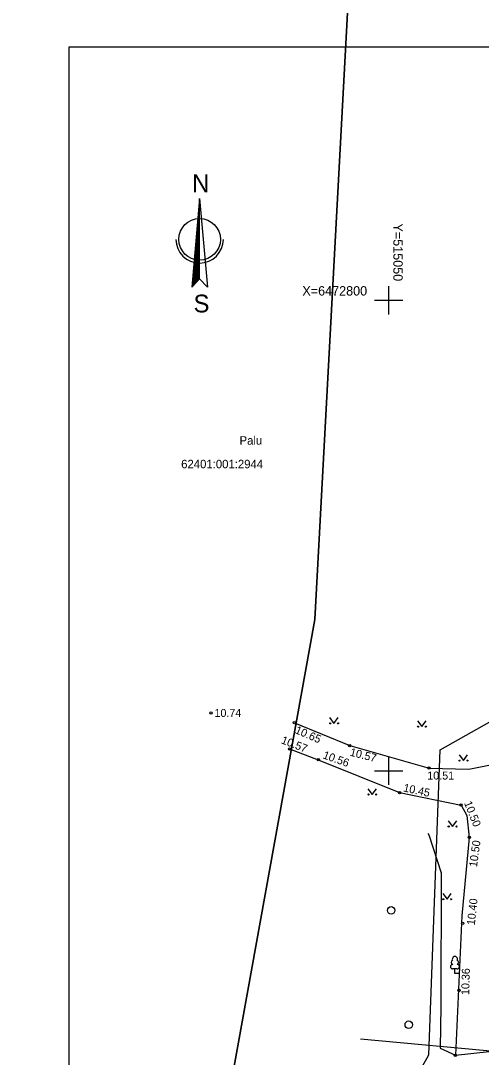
# Model space of a CAD drawing. Extents: x 512220 to 516340, y 6472493 to 6473220.
# Drawn here: x 515010.9 to 515059.8, y 6472719.6 to 6472829.7 of the extents above; entities that cross this region are included whole.
import ezdxf

# ---------------------------------------------------------------- set-up
doc = ezdxf.new("R2010")
doc.units = 0
for name, color, linetype in [('HALJASTUS', 7, 'Continuous'), ('KORGUS-EH2000', 7, 'Continuous'), ('MOOTPIIR', 7, 'Continuous'), ('MPOHULIIN', 7, 'Continuous'), ('PIIR', 7, 'Continuous'), ('PUU', 7, 'Continuous'), ('TEE', 7, 'Continuous'), ('VORK', 7, 'Continuous'), ('VORMISTUS', 7, 'Continuous')]:
    doc.layers.add(name, color=color, linetype=linetype)

msp = doc.modelspace()

# ---------------------------------------------------------------- linework, layer by layer
at = {"layer": 'HALJASTUS'}
for p, q in [((515043.74, 6472755.66), (515044.2, 6472755.05)), ((515044.2, 6472755.05), (515044.65, 6472755.66)), ((515053.07, 6472755.31), (515053.53, 6472754.7)), ((515053.53, 6472754.7), (515053.98, 6472755.31)), ((515057.48, 6472751.7), (515057.94, 6472751.1)), ((515057.94, 6472751.1), (515058.39, 6472751.7)), ((515047.8, 6472748.09), (515048.27, 6472747.49)), ((515048.27, 6472747.49), (515048.71, 6472748.09)), ((515056.32, 6472744.7), (515056.78, 6472744.09)), ((515056.78, 6472744.09), (515057.23, 6472744.7)), ((515055.75, 6472736.96), (515056.21, 6472736.36)), ((515056.21, 6472736.36), (515056.66, 6472736.96))]:
    msp.add_line(p, q, dxfattribs=at)
msp.add_lwpolyline([(515054.17, 6472743.35), (515054.28, 6472743.19), (515055.57, 6472739.16), (515055.54, 6472725), (515055.48, 6472720.54), (515057.1, 6472719.79)], dxfattribs=at)
for centre, radius in [((515043.8, 6472755.05), 0.055), ((515044.63, 6472755.05), 0.055), ((515053.13, 6472754.7), 0.055), ((515053.96, 6472754.7), 0.055), ((515057.54, 6472751.1), 0.055), ((515058.37, 6472751.1), 0.055), ((515047.86, 6472747.49), 0.055), ((515048.69, 6472747.49), 0.055), ((515056.38, 6472744.09), 0.055), ((515057.21, 6472744.09), 0.055), ((515055.81, 6472736.36), 0.055), ((515056.64, 6472736.36), 0.055), ((515050.27, 6472735.18), 0.4), ((515052.14, 6472723.03), 0.4)]:
    msp.add_circle(centre, radius, dxfattribs=at)
at = {"layer": 'KORGUS-EH2000'}
for centre in [(515031.14, 6472756.16), (515039.99, 6472755.11), (515039.48, 6472752.33), (515045.87, 6472752.68), (515042.53, 6472751.18), (515054.29, 6472750.3), (515051.16, 6472747.7), (515057.69, 6472746.36), (515058.57, 6472742.93), (515057.85, 6472733.8), (515057.49, 6472726.69), (515057.1, 6472719.79)]:
    msp.add_circle(centre, 0.125, dxfattribs=at)
at = {"layer": 'MOOTPIIR'}
msp.add_lwpolyline([(515044.95, 6472703.14), (515054.26, 6472719.82), (515055.48, 6472752.25), (515065.45, 6472757.87), (515072.44, 6472767.9), (515076.3, 6472774.56), (515080.3, 6472777.41), (515086.71, 6472784.11), (515089.81, 6472793.44), (515107.76, 6472816.93), (515124.9, 6472811.21), (515143.56, 6472799.77), (515139.35, 6472786.52), (515119.41, 6472766.67), (515112.95, 6472749.14), (515107.05, 6472743.18), (515098.34, 6472737.67), (515076.08, 6472739.08), (515067.78, 6472723.02), (515067.21, 6472700.82)], close=True, dxfattribs=at)
at = {"layer": 'MPOHULIIN'}
msp.add_line((515047.02, 6472721.52), (515071.44, 6472719.3), dxfattribs=at)
at = {"layer": 'PIIR'}
for points in [[(515033.06, 6472715.68), (515004.52, 6472719), (514967.72, 6472723.45), (514943.47, 6472726.78), (514953.05, 6472855.7), (515046.9, 6472854.27), (515042.15, 6472766.09)], [(515206.87, 6472851.8), (515166.72, 6472711.21), (515165.26, 6472706.09), (515101.21, 6472709.67), (515075.46, 6472711.5), (515047.32, 6472714.15), (515033.06, 6472715.68), (515042.15, 6472766.09), (515046.9, 6472854.27)]]:
    msp.add_lwpolyline(points, close=True, dxfattribs=at)
at = {"layer": 'PUU'}
for p, q in [((515057.28, 6472728.97), (515056.8, 6472728.97)), ((515057.04, 6472728.49), (515057.04, 6472728.97)), ((515057.42, 6472728.49), (515057.04, 6472728.49))]:
    msp.add_line(p, q, dxfattribs=at)
for centre, radius, start, end in [((515056.87, 6472729.66), 0.233, 109.0217, 253.1415), ((515057.04, 6472730.01), 0.277, 332.5799, 207.4201), ((515057.21, 6472729.66), 0.233, 286.8508, 70.9859), ((515056.8, 6472729.2), 0.238, 90.0016, 269.3953), ((515057.28, 6472729.2), 0.238, 270.6047, 89.9984)]:
    msp.add_arc(centre, radius, start, end, dxfattribs=at)
at = {"layer": 'TEE'}
for points in [[(515039.99, 6472755.11), (515045.87, 6472752.68), (515054.29, 6472750.3), (515058.52, 6472750.18), (515063.68, 6472751.22), (515070.2, 6472755.04), (515074.7, 6472759.94), (515078.61, 6472765.09), (515082.14, 6472769.87), (515085.84, 6472773.62), (515091.15, 6472781.49), (515094.28, 6472787.08), (515094.55, 6472787.7), (515096.61, 6472787.74), (515099.26, 6472787), (515098.36, 6472783.62), (515098.14, 6472782.19), (515098.79, 6472781.47), (515099.83, 6472780.64), (515101.09, 6472780.04)], [(515039.48, 6472752.33), (515042.53, 6472751.18), (515051.16, 6472747.7), (515057.69, 6472746.36), (515058.31, 6472745.26), (515058.57, 6472742.93), (515057.79, 6472734.61), (515057.1, 6472719.79), (515060.67, 6472720.18)]]:
    msp.add_lwpolyline(points, dxfattribs=at)
at = {"layer": 'VORK'}
for p, q in [((515050, 6472801.5), (515050, 6472798.5)), ((515048.5, 6472800), (515051.5, 6472800)), ((515050, 6472751.5), (515050, 6472748.5)), ((515048.5, 6472750), (515051.5, 6472750))]:
    msp.add_line(p, q, dxfattribs=at)
at = {"layer": 'VORMISTUS'}
for p, q in [((515029.93, 6472810.81), (515029.1, 6472801.39)), ((515029.87, 6472810.19), (515029.93, 6472810.19)), ((515029.88, 6472810.28), (515029.93, 6472810.28)), ((515029.89, 6472810.38), (515029.93, 6472810.38)), ((515029.9, 6472810.47), (515029.93, 6472810.47)), ((515029.91, 6472810.56), (515029.93, 6472810.56)), ((515029.92, 6472810.75), (515029.93, 6472810.75)), ((515029.92, 6472810.66), (515029.93, 6472810.66)), ((515029.93, 6472810.81), (515030.75, 6472801.39)), ((515029.93, 6472802.28), (515029.93, 6472810.81)), ((515029.77, 6472809.05), (515029.93, 6472809.05)), ((515029.78, 6472809.15), (515029.93, 6472809.15)), ((515029.79, 6472809.24), (515029.93, 6472809.24)), ((515029.8, 6472809.33), (515029.93, 6472809.33)), ((515029.81, 6472809.43), (515029.93, 6472809.43)), ((515029.82, 6472809.62), (515029.93, 6472809.62)), ((515029.82, 6472809.52), (515029.93, 6472809.52)), ((515029.83, 6472809.71), (515029.93, 6472809.71)), ((515029.84, 6472809.81), (515029.93, 6472809.81)), ((515029.85, 6472809.9), (515029.93, 6472809.9)), ((515029.86, 6472810), (515029.93, 6472810)), ((515029.87, 6472810.09), (515029.93, 6472810.09)), ((515029.68, 6472808.01), (515029.93, 6472808.01)), ((515029.69, 6472808.1), (515029.93, 6472808.1)), ((515029.7, 6472808.2), (515029.93, 6472808.2)), ((515029.71, 6472808.29), (515029.93, 6472808.29)), ((515029.72, 6472808.39), (515029.93, 6472808.39)), ((515029.73, 6472808.58), (515029.93, 6472808.58)), ((515029.73, 6472808.48), (515029.93, 6472808.48)), ((515029.74, 6472808.67), (515029.93, 6472808.67)), ((515029.75, 6472808.77), (515029.93, 6472808.77)), ((515029.76, 6472808.86), (515029.93, 6472808.86)), ((515029.77, 6472808.96), (515029.93, 6472808.96)), ((515029.58, 6472806.87), (515029.93, 6472806.87)), ((515029.59, 6472806.97), (515029.93, 6472806.97)), ((515029.6, 6472807.06), (515029.93, 6472807.06)), ((515029.61, 6472807.16), (515029.93, 6472807.16)), ((515029.62, 6472807.25), (515029.93, 6472807.25)), ((515029.63, 6472807.44), (515029.93, 6472807.44)), ((515029.63, 6472807.35), (515029.93, 6472807.35)), ((515029.64, 6472807.54), (515029.93, 6472807.54)), ((515029.65, 6472807.63), (515029.93, 6472807.63)), ((515029.66, 6472807.73), (515029.93, 6472807.73)), ((515029.67, 6472807.82), (515029.93, 6472807.82)), ((515029.68, 6472807.92), (515029.93, 6472807.92)), ((515029.49, 6472805.83), (515029.93, 6472805.83)), ((515029.49, 6472805.74), (515029.93, 6472805.74)), ((515029.5, 6472805.93), (515029.93, 6472805.93)), ((515029.51, 6472806.02), (515029.93, 6472806.02)), ((515029.52, 6472806.12), (515029.93, 6472806.12)), ((515029.53, 6472806.31), (515029.93, 6472806.31)), ((515029.53, 6472806.21), (515029.93, 6472806.21)), ((515029.54, 6472806.4), (515029.93, 6472806.4)), ((515029.55, 6472806.5), (515029.93, 6472806.5)), ((515029.56, 6472806.59), (515029.93, 6472806.59)), ((515029.57, 6472806.69), (515029.93, 6472806.69)), ((515029.58, 6472806.78), (515029.93, 6472806.78)), ((515029.39, 6472804.7), (515029.93, 6472804.7)), ((515029.4, 6472804.79), (515029.93, 6472804.79)), ((515029.41, 6472804.89), (515029.93, 6472804.89)), ((515029.42, 6472804.98), (515029.93, 6472804.98)), ((515029.43, 6472805.08), (515029.93, 6472805.08)), ((515029.44, 6472805.27), (515029.93, 6472805.27)), ((515029.44, 6472805.17), (515029.93, 6472805.17)), ((515029.45, 6472805.36), (515029.93, 6472805.36)), ((515029.46, 6472805.45), (515029.93, 6472805.45)), ((515029.47, 6472805.55), (515029.93, 6472805.55)), ((515029.48, 6472805.64), (515029.93, 6472805.64)), ((515029.29, 6472803.56), (515029.93, 6472803.56)), ((515029.3, 6472803.66), (515029.93, 6472803.66)), ((515029.31, 6472803.75), (515029.93, 6472803.75)), ((515029.32, 6472803.85), (515029.93, 6472803.85)), ((515029.33, 6472803.94), (515029.93, 6472803.94)), ((515029.34, 6472804.13), (515029.93, 6472804.13)), ((515029.34, 6472804.04), (515029.93, 6472804.04)), ((515029.35, 6472804.22), (515029.93, 6472804.22)), ((515029.36, 6472804.32), (515029.93, 6472804.32)), ((515029.37, 6472804.41), (515029.93, 6472804.41)), ((515029.38, 6472804.51), (515029.93, 6472804.51)), ((515029.39, 6472804.6), (515029.93, 6472804.6)), ((515029.2, 6472802.52), (515029.93, 6472802.52)), ((515029.2, 6472802.43), (515029.93, 6472802.43)), ((515029.21, 6472802.62), (515029.93, 6472802.62)), ((515029.22, 6472802.71), (515029.93, 6472802.71)), ((515029.23, 6472802.81), (515029.93, 6472802.81)), ((515029.24, 6472802.9), (515029.93, 6472802.9)), ((515029.25, 6472803.09), (515029.93, 6472803.09)), ((515029.25, 6472802.99), (515029.93, 6472802.99)), ((515029.26, 6472803.18), (515029.93, 6472803.18)), ((515029.27, 6472803.28), (515029.93, 6472803.28)), ((515029.28, 6472803.37), (515029.93, 6472803.37)), ((515029.29, 6472803.47), (515029.93, 6472803.47)), ((515029.1, 6472801.39), (515029.93, 6472802.28)), ((515029.11, 6472801.48), (515029.19, 6472801.48)), ((515029.12, 6472801.58), (515029.28, 6472801.58)), ((515029.13, 6472801.67), (515029.37, 6472801.67)), ((515029.14, 6472801.76), (515029.45, 6472801.76)), ((515029.15, 6472801.95), (515029.63, 6472801.95)), ((515029.15, 6472801.86), (515029.54, 6472801.86)), ((515029.16, 6472802.05), (515029.72, 6472802.05)), ((515029.17, 6472802.14), (515029.81, 6472802.14)), ((515029.18, 6472802.24), (515029.89, 6472802.24)), ((515029.19, 6472802.33), (515029.93, 6472802.33)), ((515029.93, 6472802.28), (515030.75, 6472801.39))]:
    msp.add_line(p, q, dxfattribs=at)
msp.add_lwpolyline([(515213.58, 6472683.41), (515016.08, 6472683.41), (515016.08, 6472826.91), (515213.58, 6472826.91), (515213.58, 6472683.41)], dxfattribs=at)
msp.add_circle((515029.93, 6472806.47), 2.21, dxfattribs=at)
msp.add_arc((515029.93, 6472806.47), 2.52, 180, 0, dxfattribs=at)

# ---------------------------------------------------------------- texts
at = {"layer": 'KORGUS-EH2000'}
for s, p in [('10.74', (515031.51, 6472755.73)), ('10.51', (515054.11, 6472749.08))]:
    msp.add_text(s, height=0.85, dxfattribs=at).set_placement(p)
for s, rotation, p in [('10.65', 336.5572, (515039.99, 6472754.04)), ('10.57', 338.8822, (515038.52, 6472752.95)), ('10.56', 340.4661, (515042.95, 6472751.35)), ('10.57', 345.5699, (515045.83, 6472751.63)), ('10.45', 347.7497, (515051.51, 6472747.83)), ('10.50', 291.9979, (515057.99, 6472746.6)), ('10.50', 82.24, (515059.38, 6472739.74)), ('10.40', 83.9316, (515059.15, 6472733.57)), ('10.36', 88.3328, (515058.55, 6472726.18))]:
    msp.add_text(s, height=0.85, rotation=rotation, dxfattribs=at).set_placement(p)
at = {"layer": 'PIIR'}
for s, p in [('Palu', (515034.17, 6472784.66)), ('62401:001:2944', (515027.97, 6472782.15))]:
    msp.add_text(s, height=0.9, dxfattribs=at).set_placement(p)
at = {"layer": 'VORK'}
msp.add_text('Y=515050', height=1, rotation=270, dxfattribs=at).set_placement((515050.5, 6472808.16))
msp.add_text('X=6472800', height=1, dxfattribs=at).set_placement((515040.84, 6472800.5))
at = {"layer": 'VORMISTUS'}
for s, p in [('N', (515029.14, 6472811.48)), ('S', (515029.29, 6472798.71))]:
    msp.add_text(s, height=1.89, dxfattribs=at).set_placement(p)

doc.saveas('drawing.dxf')
